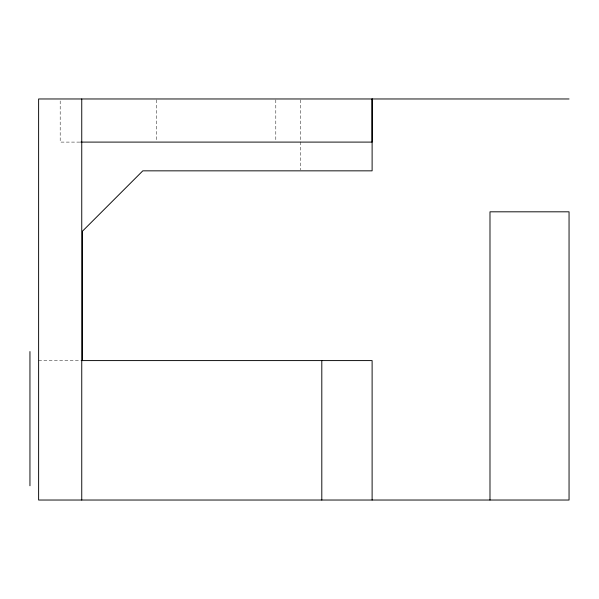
<?xml version="1.0" encoding="UTF-8"?>
<svg xmlns="http://www.w3.org/2000/svg" width="599" height="599" viewBox="0 0 599 599"><rect width="100%" height="100%" fill="white"/><g stroke="black" fill="none" stroke-linecap="round" stroke-linejoin="round"><path stroke-width="0.45" stroke-dasharray="3 2.25" d="M79.787 142.098L60.185 142.098L60.185 98.97M38.621 360.591L80.678 360.591M300.241 99.906L300.241 169.914M275.802 99.891L275.802 141.177M156.459 99.891L156.459 141.177"/><path stroke-width="0.9" d="M569.05 98.97L38.621 98.97L38.621 500.03L569.05 500.03L569.05 211.814L489.989 211.814L489.989 500.03M80.723 142.098L372.084 142.098L372.084 98.97M81.614 360.591L372.114 360.591L372.114 500.03M372.114 98.97L372.114 170.842L142.802 170.842L82.43 231.221L82.43 360.591M321.805 360.591L321.805 500.03M81.749 98.97L81.749 500.03M29.95 351.553L29.95 485.767"/></g></svg>
